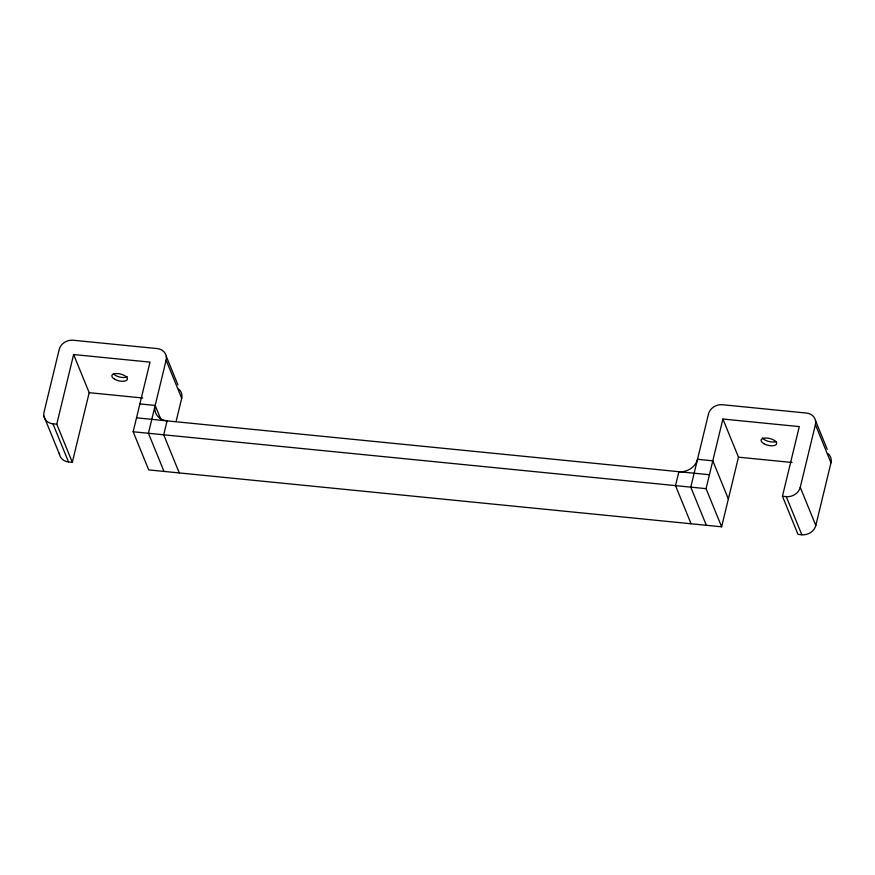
<?xml version="1.0" encoding="UTF-8"?>
<svg xmlns="http://www.w3.org/2000/svg" width="875" height="875" viewBox="0 0 875 875"><rect width="100%" height="100%" fill="white"/><g stroke="black" fill="none" stroke-linecap="round" stroke-linejoin="round"><path stroke-width="1.31" d="M59.336 453.272A11.966 10.248 -22.2 0 0 68.513 461.934L72.33 462.317L56.766 424.178L73.62 354.539L150.008 362.13L133.153 431.758L148.717 469.897L721.623 526.805L738.478 457.166L722.903 419.027L799.291 426.606L782.447 496.245L798.011 534.384L801.828 534.767A11.966 10.248 -22.2 0 0 815.817 525.459L830.977 462.788A11.966 10.248 -22.2 0 0 827.914 453.534M72.33 462.317L89.184 392.678L73.62 354.539M68.513 461.934L52.948 423.795A11.966 10.248 -22.2 0 1 44.023 412.212L59.183 349.541A11.966 10.248 -22.2 0 1 73.172 340.233L157.194 348.578A11.966 10.248 -22.2 0 1 166.13 360.161L148.433 433.278L163.997 471.417M176.061 421.586L181.694 398.3A11.966 10.248 -22.2 0 0 178.62 389.047M721.623 526.805L706.059 488.655L722.903 419.027M815.817 525.459L800.253 487.32L815.413 424.648A11.966 10.248 -22.2 0 0 806.488 413.066L722.455 404.72A11.966 10.248 -22.2 0 0 708.477 414.028L690.78 487.134L706.344 525.284M89.184 392.678L142.789 398.005M738.478 457.166L792.083 462.492M139.891 403.911L155.17 405.42A15.947 13.661 -22.2 0 0 167.081 420.864L163.713 434.798L179.277 472.938M136.522 417.834L709.428 474.731M52.948 423.795L56.766 424.178M133.153 431.758L706.059 488.655M782.447 496.245L786.264 496.628A11.966 10.248 -22.2 0 0 800.253 487.32M815.544 420.722L827.214 449.334M815.413 424.648L830.977 462.788M786.264 496.628L801.828 534.767M728.361 498.947L712.797 460.808L697.517 459.288A15.947 13.661 -22.2 0 1 678.88 471.691L675.5 485.625L691.075 523.764M166.25 356.234L177.92 384.847M166.13 360.161L181.694 398.3M155.17 405.42L160.694 418.961M43.892 416.139L59.456 454.278M775.983 441.503A7.973 3.5 13.6 0 1 768.589 441.427A7.973 3.5 13.6 0 1 762.464 437.916M127.302 376.709A7.973 3.5 13.6 0 1 120.138 377.147A7.973 3.5 13.6 0 1 113.378 373.702M763.875 443.68A7.973 3.5 13.6 0 0 776.562 444.008A7.973 3.5 13.6 0 0 766.237 438.014A7.973 3.5 13.6 0 0 763.875 443.68M114.581 379.192A7.973 3.5 13.6 0 0 127.28 379.531A7.973 3.5 13.6 0 0 116.944 373.537A7.973 3.5 13.6 0 0 114.581 379.192"/></g></svg>
